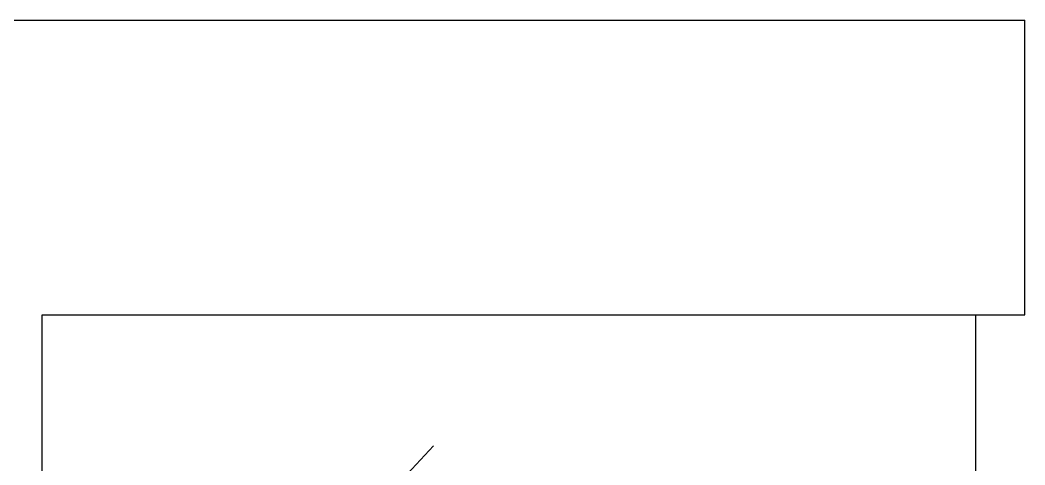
# Model space of a CAD drawing. Header units: millimetres. Extents: x 2200 to 2403, y 2380 to 2511.
# Drawn here: x 2333.249 to 2335.294, y 2470.642 to 2471.548 of the extents above; entities that cross this region are included whole.
import ezdxf

# ---------------------------------------------------------------- set-up
doc = ezdxf.new("R2010")
doc.units = ezdxf.units.MM

msp = doc.modelspace()

# ---------------------------------------------------------------- linework, layer by layer
at = {"color": 1}
for p, q in [((2332.49394, 2471.54758), (2335.29394, 2471.54758)), ((2335.29394, 2470.94758), (2335.29394, 2471.54758)), ((2333.29394, 2470.94758), (2335.29394, 2470.94758)), ((2333.29394, 2468.82758), (2333.29394, 2470.94758))]:
    msp.add_line(p, q, dxfattribs=at)
at = {"color": 4}
msp.add_line((2335.19394, 2469.74758), (2335.19394, 2470.94758), dxfattribs=at)
at = {"color": 8}
msp.add_line((2334.09003, 2470.68086), (2333.85992, 2470.43321), dxfattribs=at)

doc.saveas('drawing.dxf')
